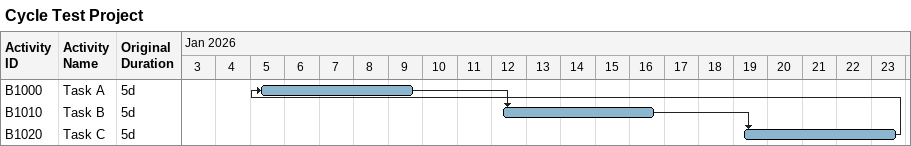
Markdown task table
Cycle Test Project

| ID | Task | Original duration | Start | Finish | Predecessors |
|---|---|---|---|---|---|
| B1000 | Task A | 5d | 2026-01-05 | 2026-01-09 | B1020 |
| B1010 | Task B | 5d | 2026-01-12 | 2026-01-16 | B1000 |
| B1020 | Task C | 5d | 2026-01-19 | 2026-01-23 | B1010 |
